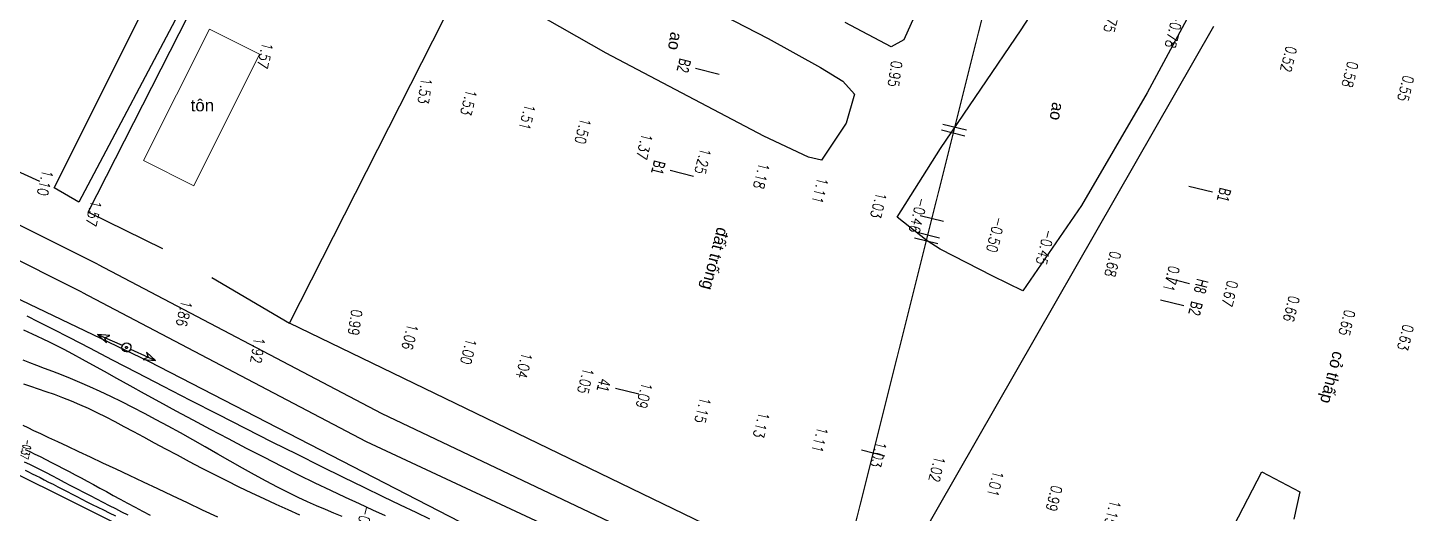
# Model space of a CAD drawing. Header units: metres. Extents: x 583412 to 583840, y 1186334 to 1187497.
# Drawn here: x 583668 to 583782.8, y 1187356.2 to 1187396.4 of the extents above; entities that cross this region are included whole.
import ezdxf
from ezdxf.enums import TextEntityAlignment as Align

# ---------------------------------------------------------------- set-up
doc = ezdxf.new("R2010")
doc.units = ezdxf.units.M
doc.header["$MEASUREMENT"] = 0
doc.linetypes.add('DASHDOT2', pattern=[0.5, 0.25, -0.125, 0, -0.125])
doc.layers.get('0').update_dxf_attribs({"lineweight": 35})
for name, color, linetype in [('$For$Printing$', 7, 'Continuous'), ('1111DONG MUC', 2, 'Continuous'), ('cao do binh do', 4, 'Continuous'), ('CaoDoTN', 2, 'Continuous'), ('DienHaThe-KHKS', 7, 'Continuous'), ('Docao', 22, 'Continuous'), ('ENTCOC', 6, 'Continuous'), ('KS.leduongdat', 36, 'Continuous'), ('KS.raoxay', 2, 'TUONG-KHKS'), ('ks.text ks', 7, 'Continuous'), ('KS_muong ao', 4, 'TALUYPHAI-KHKS'), ('TENCOCTUYEN', 1, 'Continuous'), ('TEXT NHA', 5, 'Continuous'), ('TimtuyenKS', 7, 'Continuous'), ('TimtuyenTK', 7, 'Continuous')]:
    doc.layers.add(name, color=color, linetype=linetype)
doc.layers.add('1.KS.NHA', color=225, linetype='Continuous', lineweight=13)
doc.styles.add('ChuSo', font='vnsimple.shx')
doc.styles.add('KT3', font='VHARIALN.TTF', dxfattribs={"width": 0.8, "height": 1.5})
doc.styles.get("Standard").update_dxf_attribs({"font": 'arial.ttf'})
doc.styles.add('TENSONG', font='VAPTIMI.TTF')
doc.linetypes.add('TALUYPHAI-KHKS', pattern='A,5,[130,ltypeshp,S=5,R=0,X=0,Y=-5],10,[130,ltypeshp,S=5,R=0,X=0,Y=-5],10,[130,ltypeshp,S=10,R=0,X=0,Y=-10],5', length=30)
doc.linetypes.add('TUONG-KHKS', pattern='A,0.25,-0.1,[132,ltypeshp,S=0.1,R=0,X=-0.1,Y=0],-0.1,1', length=1.45)

# ---------------------------------------------------------------- blocks, each defined once
blk = doc.blocks.new('CDHT')
at = {"layer": 'DienHaThe-KHKS', "color": 6}
for p, q in [((-5.579806912209725, 1.10873318207075), (-8.795115711801364, -0.0017564177882149)), ((-5.579806912209725, 1.10873318207075), (-8.795115711801364, -0.0017564177882149)), ((-5.579806912209725, 1.10873318207075), (-8.795115711801364, -0.0017564177882149)), ((-5.579806912209725, 1.10873318207075), (-8.795115711801364, -0.0017564177882149)), ((-6.559810112085187, -0.0034988177879425), (-5.579806912209725, 1.10873318207075)), ((-6.559810112085187, -0.0034988177879425), (-5.579806912209725, 1.10873318207075)), ((-6.559810112085187, -0.0034988177879425), (-5.579806912209725, 1.10873318207075)), ((-6.559810112085187, -0.0034988177879425), (-5.579806912209725, 1.10873318207075)), ((8.79034668456824, -0.0110492177869901), (5.576005884976437, 1.102150782071589)), ((5.576005884976437, 1.102150782071589), (6.555234684852161, -0.0100812177871601)), ((8.79034668456824, -0.0110492177869901), (5.576005884976437, 1.102150782071589)), ((5.576005884976437, 1.102150782071589), (6.555234684852161, -0.0100812177871601)), ((8.79034668456824, -0.0110492177869901), (5.576005884976437, 1.102150782071589)), ((5.576005884976437, 1.102150782071589), (6.555234684852161, -0.0100812177871601)), ((8.79034668456824, -0.0110492177869901), (5.576005884976437, 1.102150782071589)), ((5.576005884976437, 1.102150782071589), (6.555234684852161, -0.0100812177871601)), ((-8.795115711801364, -0.0017564177882149), (-5.580774912209556, -1.114956417646794)), ((-6.560003712085289, -0.0027244177880449), (-8.795115711801364, -0.0017564177882149)), ((-8.795115711801364, -0.0017564177882149), (-5.580774912209556, -1.114956417646794)), ((-6.560003712085289, -0.0027244177880449), (-8.795115711801364, -0.0017564177882149)), ((-8.795115711801364, -0.0017564177882149), (-5.580774912209556, -1.114956417646794)), ((-6.560003712085289, -0.0027244177880449), (-8.795115711801364, -0.0017564177882149)), ((-8.795115711801364, -0.0017564177882149), (-5.580774912209556, -1.114956417646794)), ((-6.560003712085289, -0.0027244177880449), (-8.795115711801364, -0.0017564177882149)), ((-5.580774912209556, -1.114956417646794), (-6.560003712085289, -0.0027244177880449)), ((-5.580774912209556, -1.114956417646794), (-6.560003712085289, -0.0027244177880449)), ((-5.580774912209556, -1.114956417646794), (-6.560003712085289, -0.0027244177880449)), ((-5.580774912209556, -1.114956417646794), (-6.560003712085289, -0.0027244177880449)), ((-1.251685312759491, -0.0034988177879425), (-6.559810112085187, -0.0034988177879425)), ((-1.251685312759491, -0.0034988177879425), (-6.559810112085187, -0.0034988177879425)), ((-1.251685312759491, -0.0034988177879425), (-6.559810112085187, -0.0034988177879425)), ((-1.251685312759491, -0.0034988177879425), (-6.559810112085187, -0.0034988177879425)), ((1.246916285526367, -0.0093068177872625), (6.555041084852057, -0.0093068177872625)), ((1.246916285526367, -0.0093068177872625), (6.555041084852057, -0.0093068177872625)), ((1.246916285526367, -0.0093068177872625), (6.555041084852057, -0.0093068177872625)), ((1.246916285526367, -0.0093068177872625), (6.555041084852057, -0.0093068177872625)), ((6.555041084852057, -0.0093068177872625), (5.575037884976602, -1.121538817645955)), ((6.555041084852057, -0.0093068177872625), (5.575037884976602, -1.121538817645955)), ((6.555041084852057, -0.0093068177872625), (5.575037884976602, -1.121538817645955)), ((6.555041084852057, -0.0093068177872625), (5.575037884976602, -1.121538817645955)), ((5.575037884976602, -1.121538817645955), (8.79034668456824, -0.0110492177869901)), ((5.575037884976602, -1.121538817645955), (8.79034668456824, -0.0110492177869901)), ((5.575037884976602, -1.121538817645955), (8.79034668456824, -0.0110492177869901)), ((5.575037884976602, -1.121538817645955), (8.79034668456824, -0.0110492177869901)), ((6.555234684852161, -0.0100812177871601), (8.79034668456824, -0.0110492177869901)), ((6.555234684852161, -0.0100812177871601), (8.79034668456824, -0.0110492177869901)), ((6.555234684852161, -0.0100812177871601), (8.79034668456824, -0.0110492177869901)), ((6.555234684852161, -0.0100812177871601), (8.79034668456824, -0.0110492177869901))]:
    blk.add_line(p, q, dxfattribs=at)
for centre, major_axis, ratio in [((-0.0023845143150538, -0.0064028177876025), (0.8833890673096944, 0.8833890673096944), 0.9999999999998461), ((-0.0023845129180698, -0.0064028177876025), (0.8833890673096944, 0.8833890673096944), 0.9999999999998461), ((-0.0023845143150538, -0.0064028177876025), (0.8833890673096944, 0.8833890673096944), 0.9999999999998461), ((-0.0023845129180698, -0.0064028177876025), (0.8833890673096944, 0.8833890673096944), 0.9999999999998461), ((-0.0023845143150538, -0.0064028177876025), (0.8833890673096944, 0.8833890673096944), 0.9999999999998461), ((-0.0023845129180698, -0.0064028177876025), (0.8833890673096944, 0.8833890673096944), 0.9999999999998461), ((-0.0023845143150538, -0.0064028177876025), (0.8833890673096944, 0.8833890673096944), 0.9999999999998461), ((-0.0023845129180698, -0.0064028177876025), (0.8833890673096944, 0.8833890673096944), 0.9999999999998461), ((-0.0023845143150538, -0.0064028177876025), (-0.2256043984079895, 0.2256043984079901), 0.9999999999994075), ((-0.0023845129180698, -0.0064028177876025), (-0.2256043984079895, 0.2256043984079901), 0.9999999999994075), ((-0.0023845143150538, -0.0064028177876025), (-0.2256043984079895, 0.2256043984079901), 0.9999999999994075), ((-0.0023845129180698, -0.0064028177876025), (-0.2256043984079895, 0.2256043984079901), 0.9999999999994075), ((-0.0023845143150538, -0.0064028177876025), (-0.2256043984079895, 0.2256043984079901), 0.9999999999994075), ((-0.0023845129180698, -0.0064028177876025), (-0.2256043984079895, 0.2256043984079901), 0.9999999999994075), ((-0.0023845143150538, -0.0064028177876025), (-0.2256043984079895, 0.2256043984079901), 0.9999999999994075), ((-0.0023845129180698, -0.0064028177876025), (-0.2256043984079895, 0.2256043984079901), 0.9999999999994075)]:
    blk.add_ellipse(centre, major_axis=major_axis, ratio=ratio, dxfattribs=at)

msp = doc.modelspace()

# ---------------------------------------------------------------- linework, layer by layer
at = {"layer": '$For$Printing$', "color": 252}
for p, q in [((583668.9235293015, 1187372.05449945), (583667.9551958236, 1187372.548400317)), ((583670.086702281, 1187371.45652549), (583668.9235293015, 1187372.05449945)), ((583671.4827891364, 1187370.735341186), (583670.086702281, 1187371.45652549)), ((583673.1354820692, 1187369.879406239), (583671.4827891364, 1187370.735341186)), ((583675.0109445959, 1187368.907568173), (583673.1354820692, 1187369.879406239)), ((583668.1663882104, 1187368.6777131), (583667.6133074831, 1187368.894827753)), ((583668.7608554601, 1187368.449664651), (583668.1663882104, 1187368.6777131)), ((583669.3971842057, 1187368.207610731), (583668.7608554601, 1187368.449664651)), ((583677.0609580606, 1187367.846271462), (583675.0109445959, 1187368.907568173)), ((583670.0736218297, 1187367.948900219), (583669.3971842057, 1187368.207610731)), ((583670.7884157143, 1187367.67088199), (583670.0736218297, 1187367.948900219)), ((583671.5398132417, 1187367.370904921), (583670.7884157143, 1187367.67088199)), ((583672.3260617944, 1187367.046317889), (583671.5398132417, 1187367.370904921)), ((583679.2373038068, 1187366.721960583), (583677.0609580606, 1187367.846271462)), ((583673.1454087544, 1187366.694469771), (583672.3260617944, 1187367.046317889)), ((583673.9961015044, 1187366.312709444), (583673.1454087544, 1187366.694469771)), ((583674.8762946568, 1187365.899239718), (583673.9961015044, 1187366.312709444)), ((583681.4917631795, 1187365.561080014), (583679.2373038068, 1187366.721960583)), ((583675.7837717478, 1187365.45567914), (583674.8762946568, 1187365.899239718)), ((583676.7162235435, 1187364.984500191), (583675.7837717478, 1187365.45567914)), ((583677.6713408106, 1187364.48817535), (583676.7162235435, 1187364.984500191)), ((583683.7761175229, 1187364.390074229), (583681.4917631795, 1187365.561080014)), ((583678.6468143153, 1187363.969177099), (583677.6713408106, 1187364.48817535)), ((583679.6403348241, 1187363.429977918), (583678.6468143153, 1187363.969177099)), ((583686.042148181, 1187363.235387706), (583683.7761175229, 1187364.390074229)), ((583680.6495931034, 1187362.873050287), (583679.6403348241, 1187363.429977918)), ((583681.6722799196, 1187362.300866687), (583680.6495931034, 1187362.873050287)), ((583688.241636498, 1187362.123464922), (583686.042148181, 1187363.235387706)), ((583667.7952085616, 1187361.513635749), (583668.1729638347, 1187361.330310499)), ((583682.7051156161, 1187361.716796288), (583681.6722799196, 1187362.300866687)), ((583683.7409388445, 1187361.127795014), (583682.7051156161, 1187361.716796288)), ((583690.3335144302, 1187361.076435843), (583688.241636498, 1187362.123464922)), ((583668.1729638347, 1187361.330310499), (583668.5851158084, 1187361.12870734)), ((583668.5851158084, 1187361.12870734), (583669.0255299953, 1187360.911398265)), ((583669.0255299953, 1187360.911398265), (583669.4880719082, 1187360.680955266)), ((583669.4880719082, 1187360.680955266), (583669.9666070597, 1187360.439950338)), ((583669.9666070597, 1187360.439950338), (583670.4550009625, 1187360.190955472)), ((583684.7716178334, 1187360.541715483), (583683.7409388445, 1187361.127795014)), ((583685.7890208116, 1187359.96641031), (583684.7716178334, 1187360.541715483)), ((583692.3053163801, 1187360.099172403), (583690.3335144302, 1187361.076435843)), ((583667.7911304644, 1187359.793990901), (583668.0715500796, 1187359.651948321)), ((583668.0715500796, 1187359.651948321), (583668.3692176293, 1187359.500972749)), ((583668.3692176293, 1187359.500972749), (583668.6854792334, 1187359.340684889)), ((583668.6854792334, 1187359.340684889), (583669.0190008751, 1187359.171704681)), ((583669.0190008751, 1187359.171704681), (583669.3677785029, 1187358.994901874)), ((583670.4550009625, 1187360.190955472), (583670.9471191289, 1187359.936542661)), ((583670.9471191289, 1187359.936542661), (583671.4383832624, 1187359.678683941)), ((583671.4383832624, 1187359.678683941), (583671.9304398285, 1187359.416951518)), ((583671.9304398285, 1187359.416951518), (583672.4264914835, 1187359.150317638)), ((583686.7850160074, 1187359.40973211), (583685.7890208116, 1187359.96641031)), ((583687.7514716495, 1187358.879533497), (583686.7850160074, 1187359.40973211)), ((583694.1517273627, 1187359.192232024), (583692.3053163801, 1187360.099172403)), ((583695.8674323923, 1187358.35617213), (583694.1517273627, 1187359.192232024)), ((583669.3677785029, 1187358.994901874), (583669.7298080651, 1187358.811146217)), ((583669.7298080651, 1187358.811146217), (583670.1030855108, 1187358.621307458)), ((583670.1030855108, 1187358.621307458), (583670.4856067882, 1187358.426255346)), ((583670.4856067882, 1187358.426255346), (583670.8753678462, 1187358.226859629)), ((583670.8753678462, 1187358.226859629), (583671.2703646332, 1187358.023990056)), ((583671.2703646332, 1187358.023990056), (583671.6693295694, 1187357.8182861)), ((583672.4264914835, 1187359.150317638), (583672.929740883, 1187358.877754549)), ((583672.929740883, 1187358.877754549), (583673.443390683, 1187358.598234499)), ((583673.443390683, 1187358.598234499), (583673.9706435403, 1187358.310729736)), ((583673.9706435403, 1187358.310729736), (583674.5147021102, 1187358.014212507)), ((583688.6802559666, 1187358.383667089), (583687.7514716495, 1187358.879533497)), ((583689.5632371873, 1187357.9299855), (583688.6802559666, 1187358.383667089)), ((583697.447116484, 1187357.591550145), (583695.8674323923, 1187358.35617213)), ((583671.6693295694, 1187357.8182861), (583672.0739409621, 1187357.60946613)), ((583672.0739409621, 1187357.60946613), (583672.4866135893, 1187357.397018239)), ((583672.4866135893, 1187357.397018239), (583672.9097622293, 1187357.180430522)), ((583672.9097622293, 1187357.180430522), (583673.3458016611, 1187356.959191071)), ((583673.3458016611, 1187356.959191071), (583673.797146663, 1187356.732787981)), ((583674.5147021102, 1187358.014212507), (583675.078769049, 1187357.70765506)), ((583675.078769049, 1187357.70765506), (583675.6647506722, 1187357.390703962)), ((583675.6647506722, 1187357.390703962), (583676.2693679301, 1187357.065703066)), ((583676.2693679301, 1187357.065703066), (583676.8880454324, 1187356.735670543)), ((583690.3951131017, 1187357.523666486), (583689.5632371873, 1187357.9299855)), ((583691.1818997466, 1187357.159188366), (583690.3951131017, 1187357.523666486)), ((583691.9324427206, 1187356.828354598), (583691.1818997466, 1187357.159188366)), ((583698.885464652, 1187356.898923493), (583697.447116484, 1187357.591550145)), ((583700.1771619114, 1187356.278849596), (583698.885464652, 1187356.898923493)), ((583673.797146663, 1187356.732787981), (583674.2662120133, 1187356.500709344)), ((583674.2662120133, 1187356.500709344), (583674.7554124905, 1187356.262443254)), ((583674.7554124905, 1187356.262443254), (583675.2666624786, 1187356.017434237)), ((583676.8880454324, 1187356.735670543), (583677.5162077891, 1187356.403624564)), ((583677.5162077891, 1187356.403624564), (583678.1492796096, 1187356.0725833)), ((583692.6555876218, 1187356.52296864), (583691.9324427206, 1187356.828354598)), ((583693.3601800489, 1187356.234833953), (583692.6555876218, 1187356.52296864)), ((583694.0550656001, 1187355.955753994), (583693.3601800489, 1187356.234833953)), ((583701.3168932768, 1187355.731885879), (583700.1771619114, 1187356.278849596))]:
    msp.add_line(p, q, dxfattribs=at)
at = {"layer": '$For$Printing$', "color": 40}
for p, q in [((583668.0330506199, 1187371.224656412), (583667.6904066771, 1187371.384666766)), ((583668.4075027457, 1187371.051598372), (583668.0330506199, 1187371.224656412)), ((583668.8211277712, 1187370.859188727), (583668.4075027457, 1187371.051598372)), ((583669.2812904125, 1187370.641123553), (583668.8211277712, 1187370.859188727)), ((583669.7953553864, 1187370.391098929), (583669.2812904125, 1187370.641123553)), ((583670.3706874092, 1187370.102810934), (583669.7953553864, 1187370.391098929)), ((583671.0146511972, 1187369.769955646), (583670.3706874092, 1187370.102810934)), ((583671.7334870865, 1187369.387543842), (583671.0146511972, 1187369.769955646)), ((583672.5289378907, 1187368.9558451), (583671.7334870865, 1187369.387543842)), ((583673.4016220431, 1187368.476443697), (583672.5289378907, 1187368.9558451)), ((583674.3521579768, 1187367.950923908), (583673.4016220431, 1187368.476443697)), ((583675.3811641248, 1187367.380870012), (583674.3521579768, 1187367.950923908)), ((583676.4892589204, 1187366.767866284), (583675.3811641248, 1187367.380870012)), ((583667.6541709446, 1187366.938913822), (583668.2361427512, 1187366.745725547)), ((583668.2361427512, 1187366.745725547), (583668.8565885968, 1187366.537082279)), ((583668.8565885968, 1187366.537082279), (583669.5088004596, 1187366.31211157)), ((583669.5088004596, 1187366.31211157), (583670.1860703179, 1187366.069940975)), ((583670.1860703179, 1187366.069940975), (583670.8816901499, 1187365.809698047)), ((583677.6770607968, 1187366.113497001), (583676.4892589204, 1187366.767866284)), ((583678.9451881872, 1187365.41934644), (583677.6770607968, 1187366.113497001)), ((583670.8816901499, 1187365.809698047), (583671.588951934, 1187365.53051034)), ((583671.588951934, 1187365.53051034), (583672.301147649, 1187365.231505409)), ((583672.301147649, 1187365.231505409), (583673.0137364999, 1187364.911892826)), ((583673.0137364999, 1187364.911892826), (583673.7308466024, 1187364.57121025)), ((583680.2911487268, 1187364.688492213), (583678.9451881872, 1187365.41934644)), ((583673.7308466024, 1187364.57121025), (583674.4587732987, 1187364.209077357)), ((583674.4587732987, 1187364.209077357), (583675.203811931, 1187363.825113827)), ((583675.203811931, 1187363.825113827), (583675.9722578423, 1187363.418939336)), ((583681.7000068602, 1187363.929985274), (583680.2911487268, 1187364.688492213)), ((583683.1537162339, 1187363.15436991), (583681.7000068602, 1187363.929985274)), ((583668.0372897674, 1187363.284608582), (583667.6240584204, 1187363.482021394)), ((583668.5181291855, 1187363.055544919), (583668.0372897674, 1187363.284608582)), ((583669.0822301132, 1187362.788556201), (583668.5181291855, 1187363.055544919)), ((583669.7412765604, 1187362.478954099), (583669.0822301132, 1187362.788556201)), ((583675.9722578423, 1187363.418939336), (583676.7704063747, 1187362.990173562)), ((583676.7704063747, 1187362.990173562), (583677.6045528708, 1187362.538436183)), ((583684.6342304946, 1187362.372190411), (583683.1537162339, 1187363.15436991)), ((583670.4910748203, 1187362.128393783), (583669.7412765604, 1187362.478954099)), ((583671.3234617576, 1187361.7401163), (583670.4910748203, 1187362.128393783)), ((583672.2302742369, 1187361.317362697), (583671.3234617576, 1187361.7401163)), ((583677.6045528708, 1187362.538436183), (583678.4809926726, 1187362.063346876)), ((583678.4809926726, 1187362.063346876), (583679.4036016812, 1187361.565572219)), ((583679.4036016812, 1187361.565572219), (583680.3665780296, 1187361.049966389)), ((583686.123503289, 1187361.593991064), (583684.6342304946, 1187362.372190411)), ((583687.6034882636, 1187360.83031616), (583686.123503289, 1187361.593991064)), ((583667.7174467084, 1187360.487199884), (583668.138767639, 1187360.283048126)), ((583673.2033491223, 1187360.863374022), (583672.2302742369, 1187361.317362697)), ((583674.2345232785, 1187360.381391319), (583673.2033491223, 1187360.863374022)), ((583675.3156335701, 1187359.874655637), (583674.2345232785, 1187360.381391319)), ((583680.3665780296, 1187361.049966389), (583681.3617004086, 1187360.522430461)), ((583681.3617004086, 1187360.522430461), (583682.3807475097, 1187359.988865512)), ((583689.0561390651, 1187360.091709986), (583687.6034882636, 1187360.83031616)), ((583668.138767639, 1187360.283048126), (583668.5801985794, 1187360.066247845)), ((583668.5801985794, 1187360.066247845), (583669.0401532326, 1187359.837282389)), ((583669.0401532326, 1187359.837282389), (583669.5170453022, 1187359.596635103)), ((583669.5170453022, 1187359.596635103), (583670.0092884916, 1187359.344789332)), ((583670.0092884916, 1187359.344789332), (583670.515131701, 1187359.082525876)), ((583676.4385168613, 1187359.346408022), (583675.3156335701, 1187359.874655637)), ((583677.5956525912, 1187358.799868895), (583676.4385168613, 1187359.346408022)), ((583682.3807475097, 1187359.988865512), (583683.4154980239, 1187359.45517262)), ((583683.4154980239, 1187359.45517262), (583684.457730642, 1187358.927252858)), ((583690.4634093401, 1187359.388716832), (583689.0561390651, 1187360.091709986)), ((583691.8104923081, 1187358.729565031), (583690.4634093401, 1187359.388716832)), ((583670.515131701, 1187359.082525876), (583671.0321646204, 1187358.811815342)), ((583671.0321646204, 1187358.811815342), (583671.5578121368, 1187358.534925791)), ((583671.5578121368, 1187358.534925791), (583672.0894991372, 1187358.254125282)), ((583672.0894991372, 1187358.254125282), (583672.6246505084, 1187357.971681878)), ((583678.7820904962, 1187358.238176181), (583677.5956525912, 1187358.799868895)), ((583679.9935228877, 1187357.664447177), (583678.7820904962, 1187358.238176181)), ((583684.457730642, 1187358.927252858), (583685.4992240558, 1187358.411007305)), ((583685.4992240558, 1187358.411007305), (583686.5317569561, 1187357.912337037)), ((583693.0955394804, 1187358.113219102), (583691.8104923081, 1187358.729565031)), ((583694.3199419415, 1187357.536327611), (583693.0955394804, 1187358.113219102)), ((583672.6246505084, 1187357.971681878), (583673.1606911375, 1187357.689863637)), ((583673.1606911375, 1187357.689863637), (583673.6950459119, 1187357.41093862)), ((583673.6950459119, 1187357.41093862), (583674.2251397179, 1187357.137174888)), ((583674.2251397179, 1187357.137174888), (583674.74893367, 1187356.870325384)), ((583674.74893367, 1187356.870325384), (583675.26653379, 1187356.610082577)), ((583681.2256420766, 1187357.081799182), (583679.9935228877, 1187357.664447177)), ((583682.4741403741, 1187356.493349495), (583681.2256420766, 1187357.081799182)), ((583686.5317569561, 1187357.912337037), (583687.5486405388, 1187357.435465735)), ((583687.5486405388, 1187357.435465735), (583688.549316019, 1187356.977907501)), ((583688.549316019, 1187356.977907501), (583689.5347571167, 1187356.535499045)), ((583695.4850907753, 1187356.995539122), (583694.3199419415, 1187357.536327611)), ((583696.5923770659, 1187356.4875022), (583695.4850907753, 1187356.995539122)), ((583675.26653379, 1187356.610082577), (583675.7785823274, 1187356.355623822)), ((583675.7785823274, 1187356.355623822), (583676.2857215309, 1187356.106126469)), ((583683.7347100914, 1187355.902215414), (583682.4741403741, 1187356.493349495)), ((583689.5347571167, 1187356.535499045), (583690.5059375518, 1187356.104077074)), ((583697.6431918975, 1187356.008865409), (583696.5923770659, 1187356.4875022))]:
    msp.add_line(p, q, dxfattribs=at)
at = {"layer": '1.KS.NHA', "color": 225, "linetype": 'Continuous'}
for p, q in [((583677.603, 1187385.418, 1.565999999999999), (583683.054300831, 1187396.300659094, 1.565999999999999)), ((583683.054300831, 1187396.300659094, 1.565999999999999), (583687.212, 1187394.218, 1.565999999999999)), ((583687.212, 1187394.218, 1.565999999999999), (583681.760699169, 1187383.335340906, 1.565999999999999)), ((583681.760699169, 1187383.335340906, 1.565999999999999), (583677.603, 1187385.418, 1.565999999999999))]:
    msp.add_line(p, q, dxfattribs=at)
at = {"layer": 'ENTCOC'}
for p, q in [((583745.6325051656, 1187387.444382287), (583743.6925388136, 1187387.930726356)), ((583745.6325051658, 1187387.444382287), (583743.6925388136, 1187387.930726356)), ((583745.7540911828, 1187387.929373875), (583743.8141248309, 1187388.415717944)), ((583745.7540911827, 1187387.929373875), (583743.8141248308, 1187388.415717943)), ((583743.8573493155, 1187380.363505103), (583741.9173829634, 1187380.849849171)), ((583743.8573493155, 1187380.363505102), (583741.9173829638, 1187380.849849171)), ((583743.3953224504, 1187378.520537068), (583741.4553560985, 1187379.006881136)), ((583743.3953224507, 1187378.520537068), (583741.4553560985, 1187379.006881136)), ((583743.5169084677, 1187379.005528656), (583741.5769421156, 1187379.491872724)), ((583743.5169084677, 1187379.005528656), (583741.5769421157, 1187379.491872724)), ((583738.9939086303, 1187360.963841582), (583737.0539422784, 1187361.450185651)), ((583738.9939086306, 1187360.963841582), (583737.0539422786, 1187361.450185651))]:
    msp.add_line(p, q, dxfattribs=at)
at = {"layer": 'KS.leduongdat'}
for p, q in [((583673.7782411214, 1187376.832178061), (583642.7431403656, 1187392.384423579)), ((583672.4906100847, 1187374.519934213), (583642.0949484395, 1187389.798855716)), ((583673.7782411214, 1187376.832178061), (583697.3238537867, 1187364.48276669)), ((583672.4906100847, 1187374.519934213), (583696.03622275, 1187362.170522841)), ((583697.3238537867, 1187364.48276669), (583736.1971840785, 1187346.061146237)), ((583696.03622275, 1187362.170522841), (583735.0359196761, 1187344.015561445))]:
    msp.add_line(p, q, dxfattribs=at)
at = {"layer": 'KS.raoxay', "color": 0, "ltscale": 2}
for p, q in [((583673.0179999999, 1187381.155), (583708.958, 1187451.789)), ((583689.671, 1187371.961), (583723.823, 1187439.14)), ((583766.2220000001, 1187396.529), (583740.6229706965, 1187351.865898217)), ((583669.004, 1187383.674, 0.983), (583643.5091922735, 1187395.440122229, 0.983)), ((583679.2057316127, 1187378.11340445), (583673.0179999999, 1187381.155)), ((583683.2410000002, 1187375.746), (583689.671, 1187371.961)), ((583735.172, 1187349.986), (583689.671, 1187371.961))]:
    msp.add_line(p, q, dxfattribs=at)
at = {"layer": 'KS_muong ao', "color": 125, "ltscale": 0.03}
for p, q in [((583670.2007891984, 1187383.149838726, 0.7400000000000003), (583683.514, 1187409.782, 0.7400000000000003)), ((583686.1894510753, 1187408.319280053, 0.7400000000000003), (583672.2436771689, 1187381.979141655, 0.7400000000000003)), ((583750.283, 1187396.237), (583754.0957204247, 1187402.131724546)), ((583766.9739999999, 1187402.622), (583760.72, 1187391.016)), ((583721.1989230034, 1187399.726527084), (583729.3332908384, 1187395.533056841)), ((583715.9098385946, 1187394.298839378), (583709.6412284698, 1187397.876467729)), ((583741.420596888, 1187397.323137713), (583740.5675023363, 1187395.405804214)), ((583739.508, 1187394.82), (583735.7224252413, 1187396.84068176)), ((583743.62, 1187386.428), (583750.283, 1187396.237)), ((583729.3332908384, 1187395.533056841), (583733.6697984088, 1187393.118637972)), ((583740.5675023363, 1187395.405804214), (583739.508, 1187394.82)), ((583728.9778372274, 1187387.437645456), (583715.9098385946, 1187394.298839378)), ((583733.6697984088, 1187393.118637972), (583735.5181601288, 1187391.982439469)), ((583735.5181601288, 1187391.982439469), (583736.488, 1187390.906)), ((583736.488, 1187390.906), (583735.8025200749, 1187388.502830078)), ((583760.72, 1187391.016), (583755.288, 1187381.693)), ((583735.8025200749, 1187388.502830078), (583733.747, 1187385.46)), ((583732.6733720207, 1187385.699228562), (583728.9778372274, 1187387.437645456)), ((583641.2381503367, 1187386.381180257), (583678.012, 1187368.812)), ((583733.747, 1187385.46), (583732.6733720207, 1187385.699228562)), ((583740.0300000001, 1187380.722), (583743.62, 1187386.428)), ((583672.2436771689, 1187381.979141655, 0.7400000000000003), (583670.2007891984, 1187383.149838726, 0.7400000000000003)), ((583755.288, 1187381.693), (583750.417, 1187374.648)), ((583742.495, 1187378.784), (583740.0300000001, 1187380.722)), ((583743.5665874438, 1187378.094912363), (583742.495, 1187378.784)), ((583747.9422622802, 1187375.841211013), (583743.5665874438, 1187378.094912363)), ((583750.417, 1187374.648), (583747.9422622802, 1187375.841211013)), ((583678.012, 1187368.812), (583707.4720000001, 1187353.648)), ((583705.212, 1187340.563), (583665.945, 1187360.036))]:
    msp.add_line(p, q, dxfattribs=at)
at = {"layer": 'KS_muong ao', "color": 125, "linetype": 'TALUYPHAI-KHKS', "ltscale": 0.03}
for p, q in [((583766.4209999999, 1187352.329, 0.899), (583770.23, 1187359.655, 0.899)), ((583770.23, 1187359.655, 0.899), (583773.37095315, 1187358.009536884, 0.899)), ((583773.37095315, 1187358.009536884, 0.899), (583772.864, 1187355.741, 0.899)), ((583773.37095315, 1187358.009536884, 0.899), (583773.37095315, 1187358.009536884, 0.899))]:
    msp.add_line(p, q, dxfattribs=at)
at = {"layer": 'TENCOCTUYEN'}
for p, q in [((583725.2628584693, 1187392.550995007), (583723.3228921173, 1187393.037339075)), ((583723.1472617713, 1187384.112141375), (583721.2072954192, 1187384.598485444)), ((583764.183771527, 1187383.309105225), (583766.1237378791, 1187382.822761156)), ((583762.2870296598, 1187375.743236452), (583764.2269960118, 1187375.256892383)), ((583761.8250027949, 1187373.900268417), (583763.7649691468, 1187373.413924349)), ((583718.6242619341, 1187366.070454302), (583716.6842955819, 1187366.55679837))]:
    msp.add_line(p, q, dxfattribs=at)
at = {"layer": 'TimtuyenKS', "linetype": 'DASHDOT2', "ltscale": 5, "const_width": 0.1}
msp.add_lwpolyline([(583754.7176541345, 1187427.796233114), (583497.9249607034, 1186403.481931867)], dxfattribs=at)
at = {"layer": 'TimtuyenTK', "linetype": 'DASHDOT2', "ltscale": 5, "const_width": 0.1}
msp.add_lwpolyline([(583754.7176541345, 1187427.796233114), (583497.9249607034, 1186403.481931867)], dxfattribs=at)

# ---------------------------------------------------------------- block references
at = {"xscale": 0.2999999999609797, "yscale": 0.3000000000465661, "zscale": 0.2999999999609797, "rotation": 335.8598727060104}
msp.add_blockref('CDHT', (583676.182, 1187369.951, 1.663999999999996), dxfattribs=at)

# ---------------------------------------------------------------- texts
at = {"layer": '1111DONG MUC', "style": 'ChuSo', "width": 0.5}
msp.add_text('-0.37', height=0.7, rotation=256.5354419266695, dxfattribs=at).set_placement((583667.5330477484, 1187361.592641421, -0.369), align=Align.CENTER)
at = {"layer": 'cao do binh do', "color": 44, "style": 'ChuSo', "width": 0.8}
for s, p in [('1.57', (583687.212, 1187394.218, 1.565999999999999)), ('1.10', (583669.004, 1187383.674, 1.098999999999997)), ('1.57', (583673.0179999999, 1187381.155, 1.564999999999999)), ('1.86', (583680.51, 1187372.855, 1.86))]:
    msp.add_text(s, height=0.9, rotation=256.5354419266695, dxfattribs=at).set_placement(p, align=Align.CENTER)
at = {"layer": 'CaoDoTN', "style": 'ChuSo', "width": 0.8}
for s, p in [('-0.75', (583757.450638585, 1187397.574620314)), ('-0.78', (583762.5333504272, 1187396.300398855)), ('0.52', (583772.0003862251, 1187393.9270398)), ('0.58', (583777.0927978993, 1187392.65038662)), ('0.55', (583781.7002179854, 1187391.495319458)), ('1.53', (583704.088039099, 1187390.333558507)), ('1.51', (583708.9379549791, 1187389.117698335)), ('1.50', (583713.5453750651, 1187387.962631173)), ('1.37', (583718.6377867393, 1187386.685977993)), ('1.25', (583723.4877026193, 1187385.470117822)), ('1.18', (583728.3376184995, 1187384.25425765)), ('1.11', (583733.1875343797, 1187383.038397479)), ('1.03', (583738.0374502597, 1187381.822537308)), ('-0.46', (583741.3256932263, 1187380.998184112)), ('-0.50', (583747.7372820197, 1187379.390816965)), ('-0.45', (583751.8500106861, 1187378.35976754)), ('0.68', (583757.4371137801, 1187376.959096623)), ('0.71', (583762.2870296601, 1187375.743236452)), ('0.67', (583767.1369455399, 1187374.52737628)), ('0.66', (583772.2293572141, 1187373.2507231)), ('0.65', (583776.8367773002, 1187372.095655937)), ('1.06', (583699.2245984138, 1187370.933894987)), ('0.63', (583781.6866931802, 1187370.879795766)), ('1.00', (583704.0745142939, 1187369.718034815)), ('1.04', (583708.6819343802, 1187368.562967652)), ('1.05', (583713.7743460542, 1187367.286314473)), ('1.09', (583718.6242619341, 1187366.070454301)), ('1.15', (583723.4741778143, 1187364.85459413)), ('1.13', (583728.3240936944, 1187363.638733959)), ('1.11', (583733.1740095746, 1187362.422873787)), ('1.03', (583738.0239254547, 1187361.207013616)), ('1.02', (583742.8738413345, 1187359.991153445)), ('1.01', (583747.7237572148, 1187358.775293273)), ('0.99', (583752.5736730949, 1187357.559433102)), ('1.15', (583757.4235889749, 1187356.343572931)), ('-0.50', (583695.3460044677, 1187355.462663329))]:
    msp.add_text(s, height=0.9, rotation=255.9262010089102, dxfattribs=at).set_placement(p, align=Align.CENTER)
at = {"layer": 'Docao', "color": 3, "style": 'ChuSo', "width": 0.8}
for s, p in [('0.95', (583739.397, 1187392.66, 0.9529999999999998)), ('1.53', (583700.457556824, 1187391.243577429)), ('0.99', (583694.6776784126, 1187372.073662114)), ('1.92', (583686.6050000001, 1187369.771, 1.916999999999999))]:
    msp.add_text(s, height=0.9, rotation=261.5962857647759, dxfattribs=at).set_placement(p, align=Align.CENTER)
at = {"layer": 'ks.text ks', "style": 'TENSONG'}
for s, rotation, p in [('ao', 260.6716899736404, (583721.143890734, 1187395.380683305)), ('ao', 260.6716899736404, (583752.7609706305, 1187389.567613013)), ('ñaát troáng', 255.4956040139386, (583724.4559888259, 1187377.411984129)), ('coû thaáp', 255.4956040139386, (583775.5855698411, 1187367.584886324))]:
    msp.add_text(s, height=1, rotation=rotation, dxfattribs=at).set_placement(p, align=Align.CENTER)
at = {"layer": 'TENCOCTUYEN', "style": 'KT3', "width": 0.8}
for s, p in [('B2', (583722.3529089412, 1187393.28051111)), ('B1', (583720.2373122433, 1187384.841657478)), ('B1', (583767.0937210552, 1187382.579589122)), ('H8', (583765.1969791877, 1187375.013720349)), ('B2', (583764.734952323, 1187373.170752314)), ('41', (583715.7143124063, 1187366.799970404))]:
    msp.add_text(s, height=1, rotation=255.9261676640759, dxfattribs=at).set_placement(p, align=Align.MIDDLE_CENTER)
at = {"layer": 'TEXT NHA', "linetype": 'Continuous'}
msp.add_text('tôn', height=1, dxfattribs=at).set_placement((583682.468022444, 1187390.016552487), align=Align.MIDDLE)

doc.saveas('drawing.dxf')
